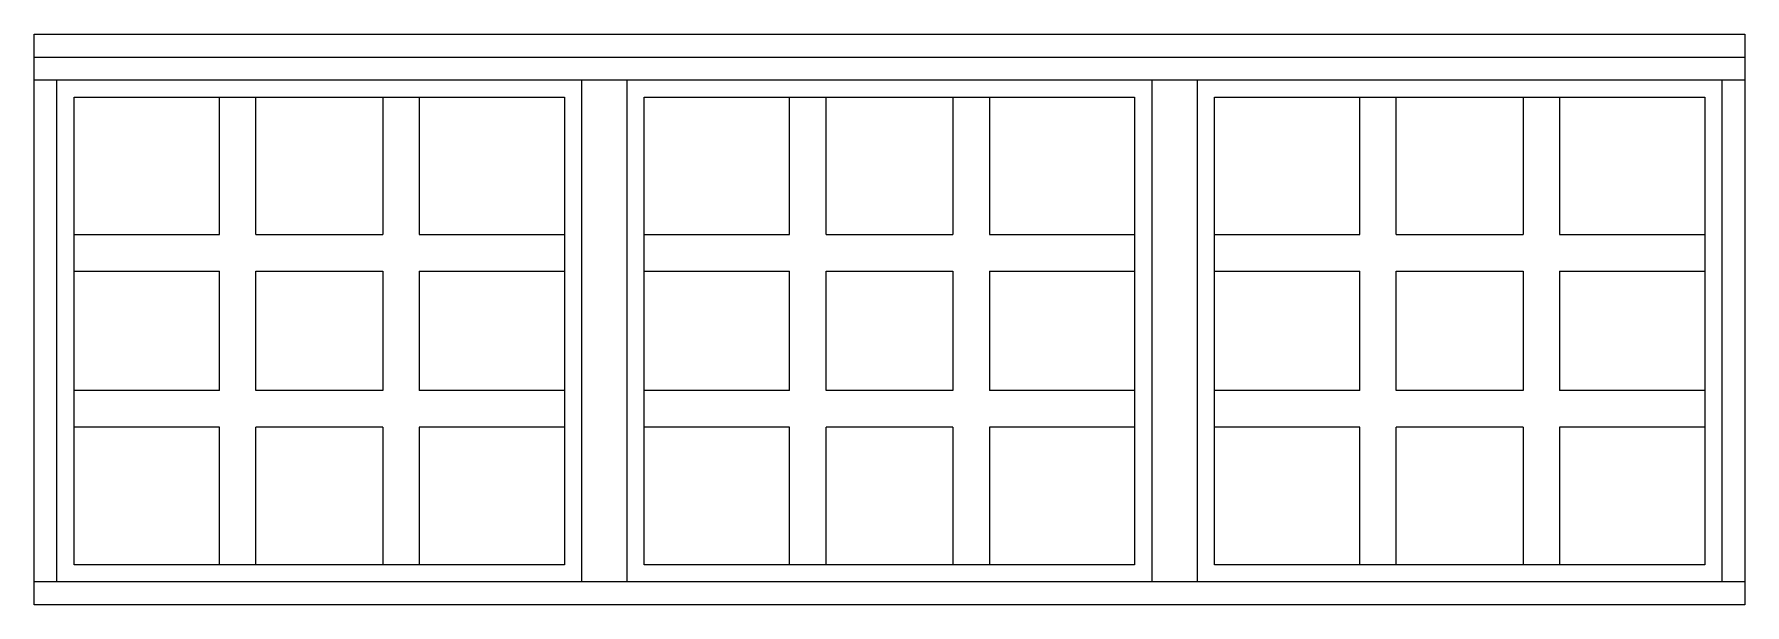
# Model space of a CAD drawing. Header units: millimetres. Extents: x 323.89 to 325.39, y 1327.36 to 1327.86.
import ezdxf

# ---------------------------------------------------------------- set-up
doc = ezdxf.new("R2010")
doc.units = ezdxf.units.MM
doc.header["$LTSCALE"] = 0.5
doc.layers.add('Gravia_Janelas', color=1, linetype='Continuous')

msp = doc.modelspace()

# ---------------------------------------------------------------- linework, layer by layer
at = {"layer": 'Gravia_Janelas', "linetype": 'Continuous'}
for p, q in [((323.8905, 1327.3568), (323.8905, 1327.8568)), ((323.8905, 1327.8568), (324.3905, 1327.8568)), ((324.3905, 1327.8568), (324.8905, 1327.8568)), ((324.3905, 1327.8568), (324.8905, 1327.8568)), ((324.8905, 1327.8568), (325.3905, 1327.8568)), ((325.3905, 1327.8568), (325.3905, 1327.3568)), ((323.8905, 1327.8368), (324.3905, 1327.8368)), ((324.3905, 1327.8368), (324.8905, 1327.8368)), ((324.8905, 1327.8368), (325.3905, 1327.8368)), ((323.8905, 1327.8168), (324.3905, 1327.8168)), ((323.9105, 1327.3768), (323.9105, 1327.8168)), ((324.3705, 1327.8168), (324.3705, 1327.3768)), ((324.3905, 1327.8168), (324.8905, 1327.8168)), ((324.4105, 1327.3768), (324.4105, 1327.8168)), ((324.8705, 1327.8168), (324.8705, 1327.3768)), ((324.8905, 1327.8168), (325.3905, 1327.8168)), ((324.9105, 1327.3768), (324.9105, 1327.8168)), ((325.3705, 1327.8168), (325.3705, 1327.3768)), ((323.9255, 1327.3918), (323.9255, 1327.8018)), ((323.9255, 1327.8018), (324.3555, 1327.8018)), ((324.0529, 1327.6812), (324.0529, 1327.8018)), ((324.0849, 1327.6812), (324.0849, 1327.8018)), ((324.1962, 1327.8018), (324.1962, 1327.6812)), ((324.2282, 1327.8018), (324.2282, 1327.6812)), ((324.3555, 1327.8018), (324.3555, 1327.3918)), ((324.4255, 1327.3918), (324.4255, 1327.8018)), ((324.4255, 1327.8018), (324.8555, 1327.8018)), ((324.5529, 1327.6812), (324.5529, 1327.8018)), ((324.5849, 1327.6812), (324.5849, 1327.8018)), ((324.6962, 1327.8018), (324.6962, 1327.6812)), ((324.7282, 1327.8018), (324.7282, 1327.6812)), ((324.8555, 1327.8018), (324.8555, 1327.3918)), ((324.9255, 1327.3918), (324.9255, 1327.8018)), ((324.9255, 1327.8018), (325.3555, 1327.8018)), ((325.0529, 1327.6812), (325.0529, 1327.8018)), ((325.0849, 1327.6812), (325.0849, 1327.8018)), ((325.1962, 1327.8018), (325.1962, 1327.6812)), ((325.2282, 1327.8018), (325.2282, 1327.6812)), ((325.3555, 1327.8018), (325.3555, 1327.3918)), ((323.9255, 1327.6812), (324.0529, 1327.6812)), ((324.0849, 1327.6812), (324.1962, 1327.6812)), ((324.2282, 1327.6812), (324.3555, 1327.6812)), ((324.4255, 1327.6812), (324.5529, 1327.6812)), ((324.5849, 1327.6812), (324.6962, 1327.6812)), ((324.7282, 1327.6812), (324.8555, 1327.6812)), ((324.9255, 1327.6812), (325.0529, 1327.6812)), ((325.0849, 1327.6812), (325.1962, 1327.6812)), ((325.2282, 1327.6812), (325.3555, 1327.6812)), ((323.9255, 1327.6492), (324.0529, 1327.6492)), ((324.0529, 1327.5445), (324.0529, 1327.6492)), ((324.0849, 1327.5445), (324.0849, 1327.6492)), ((324.0849, 1327.6492), (324.1962, 1327.6492)), ((324.1962, 1327.6492), (324.1962, 1327.5445)), ((324.2282, 1327.6492), (324.2282, 1327.5445)), ((324.2282, 1327.6492), (324.3555, 1327.6492)), ((324.4255, 1327.6492), (324.5529, 1327.6492)), ((324.5529, 1327.5445), (324.5529, 1327.6492)), ((324.5849, 1327.5445), (324.5849, 1327.6492)), ((324.5849, 1327.6492), (324.6962, 1327.6492)), ((324.6962, 1327.6492), (324.6962, 1327.5445)), ((324.7282, 1327.6492), (324.7282, 1327.5445)), ((324.7282, 1327.6492), (324.8555, 1327.6492)), ((324.9255, 1327.6492), (325.0529, 1327.6492)), ((325.0529, 1327.5445), (325.0529, 1327.6492)), ((325.0849, 1327.5445), (325.0849, 1327.6492)), ((325.0849, 1327.6492), (325.1962, 1327.6492)), ((325.1962, 1327.6492), (325.1962, 1327.5445)), ((325.2282, 1327.6492), (325.2282, 1327.5445)), ((325.2282, 1327.6492), (325.3555, 1327.6492)), ((324.0529, 1327.5445), (323.9255, 1327.5445)), ((324.1962, 1327.5445), (324.0849, 1327.5445)), ((324.3555, 1327.5445), (324.2282, 1327.5445)), ((324.5529, 1327.5445), (324.4255, 1327.5445)), ((324.6962, 1327.5445), (324.5849, 1327.5445)), ((324.8555, 1327.5445), (324.7282, 1327.5445)), ((325.0529, 1327.5445), (324.9255, 1327.5445)), ((325.1962, 1327.5445), (325.0849, 1327.5445)), ((325.3555, 1327.5445), (325.2282, 1327.5445)), ((324.0529, 1327.5125), (323.9255, 1327.5125)), ((324.0529, 1327.3918), (324.0529, 1327.5125)), ((324.0849, 1327.3918), (324.0849, 1327.5125)), ((324.1962, 1327.5125), (324.0849, 1327.5125)), ((324.1962, 1327.5125), (324.1962, 1327.3918)), ((324.3555, 1327.5125), (324.2282, 1327.5125)), ((324.2282, 1327.5125), (324.2282, 1327.3918)), ((324.5529, 1327.5125), (324.4255, 1327.5125)), ((324.5529, 1327.3918), (324.5529, 1327.5125)), ((324.5849, 1327.3918), (324.5849, 1327.5125)), ((324.6962, 1327.5125), (324.5849, 1327.5125)), ((324.6962, 1327.5125), (324.6962, 1327.3918)), ((324.8555, 1327.5125), (324.7282, 1327.5125)), ((324.7282, 1327.5125), (324.7282, 1327.3918)), ((325.0529, 1327.5125), (324.9255, 1327.5125)), ((325.0529, 1327.3918), (325.0529, 1327.5125)), ((325.0849, 1327.3918), (325.0849, 1327.5125)), ((325.1962, 1327.5125), (325.0849, 1327.5125)), ((325.1962, 1327.5125), (325.1962, 1327.3918)), ((325.3555, 1327.5125), (325.2282, 1327.5125)), ((325.2282, 1327.5125), (325.2282, 1327.3918)), ((324.3555, 1327.3918), (323.9255, 1327.3918)), ((324.8555, 1327.3918), (324.4255, 1327.3918)), ((325.3555, 1327.3918), (324.9255, 1327.3918)), ((324.3905, 1327.3768), (323.8905, 1327.3768)), ((324.8905, 1327.3768), (324.3905, 1327.3768)), ((325.3905, 1327.3768), (324.8905, 1327.3768)), ((324.3905, 1327.3568), (323.8905, 1327.3568)), ((324.8905, 1327.3568), (324.3905, 1327.3568)), ((325.3905, 1327.3568), (324.8905, 1327.3568))]:
    msp.add_line(p, q, dxfattribs=at)
at = {"layer": 'Gravia_Janelas', "color": 2}
msp.add_lwpolyline([(323.8905, 1327.8568), (325.3905, 1327.8568), (325.3905, 1327.3568), (323.8905, 1327.3568)], close=True, dxfattribs=at)

doc.saveas('drawing.dxf')
